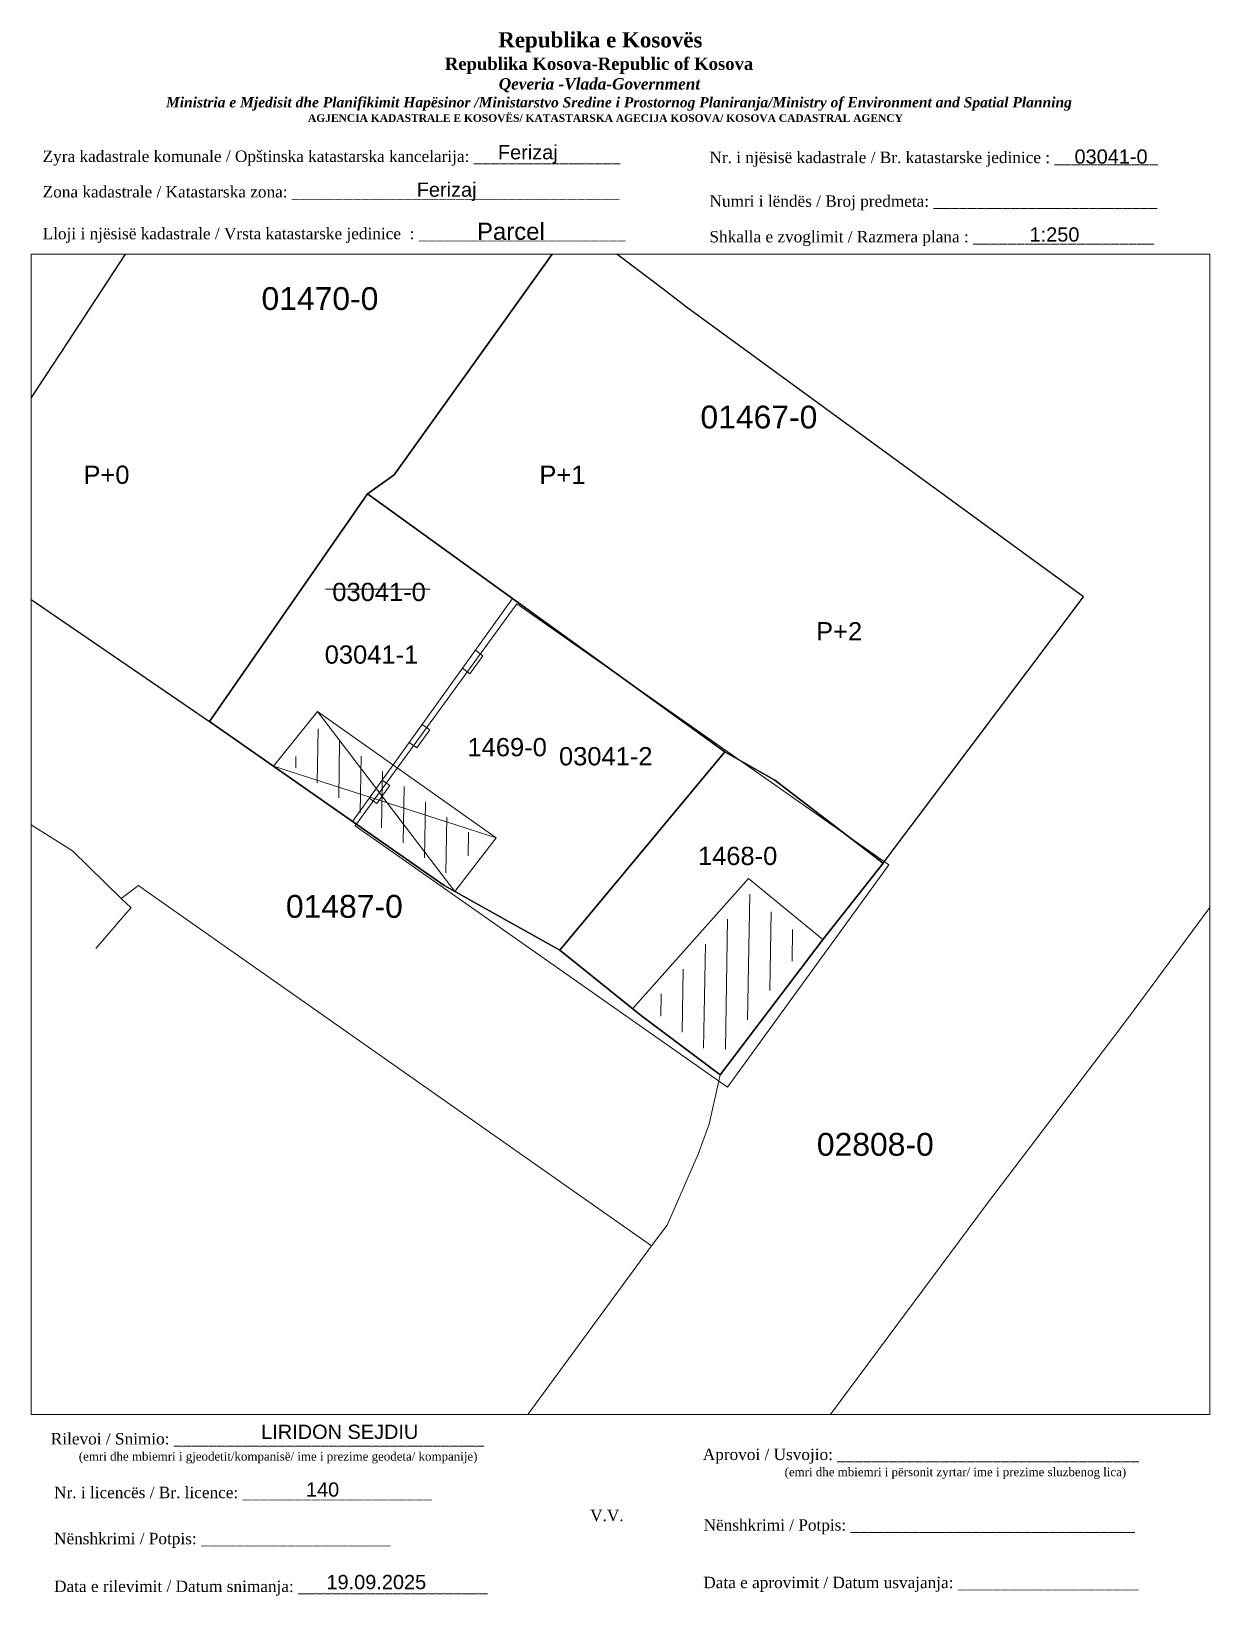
# Paper-space layout 'Manuali' of a CAD drawing. Header units: metres, sheet in millimetres. Extents: x 1 to 208, y 2 to 276.
# The model-space entities are those that its viewports show. They can reach past a viewport. Long polylines and large blocks are cut down to what shows.
import ezdxf
from ezdxf.enums import TextEntityAlignment as Align

# ---------------------------------------------------------------- set-up
doc = ezdxf.new("R2010")
doc.units = ezdxf.units.M
doc.layers.get('0').update_dxf_attribs({"lineweight": 0})
for name, color, linetype, lineweight in [('etazha', 7, 'Continuous', 0), ('kati 0', 8, 'Continuous', 0), ('Korniza e jashtme', 7, 'Continuous', 0), ('muri', 32, 'Continuous', 0), ('ndarje', 1, 'Continuous', 0), ('Nr Parceles Baze', 7, 'Continuous', 0), ('Nr Parceles fqinje', 252, 'Continuous', 0), ('Nr-Ri', 1, 'Continuous', 0), ('objekt', 32, 'Continuous', 0), ('parcelat fqinje', 252, 'Continuous', 0)]:
    doc.layers.add(name, color=color, linetype=linetype, lineweight=lineweight)
for name, color, linetype in [('FERIZAJ_A10_PAR_PARCEL_TXT', 5, 'Continuous'), ('FERIZAJ_PAR_PARCELGEOM_ILI', 7, 'Continuous'), ('PARCELA', 7, 'Continuous')]:
    doc.layers.add(name, color=color, linetype=linetype)
doc.styles.get("Standard").update_dxf_attribs({"font": 'arial.ttf'})
pattern_1 = [(89, (-66.0848, -8.5918), (-0.95235492964, 0.01662341713), [])]

msp = doc.modelspace()

# ---------------------------------------------------------------- hatches: boundary and pattern name
at = {"layer": 'objekt'}
h = msp.add_hatch(dxfattribs=at)
h.set_pattern_fill('ANSI31', color=256, scale=0.3, angle=44)
h.set_pattern_definition(pattern_1)
h.paths.add_polyline_path([(7512793.992, 4692454.964), (7512792.694, 4692453.346), (7512799.721, 4692448.443), (7512799.792, 4692448.404), (7512801.025, 4692449.993)])
h = msp.add_hatch(dxfattribs=at)
h.set_pattern_fill('ANSI31', color=256, scale=0.3, angle=44)
h.set_pattern_definition(pattern_1)
h.paths.add_polyline_path([(7512815.368, 4692445.564), (7512812.854, 4692447.635), (7512808.441, 4692442.672), (7512811.457, 4692440.417)])

# ---------------------------------------------------------------- linework, layer by layer
at = {"layer": 'FERIZAJ_PAR_PARCELGEOM_ILI', "color": 5, "linetype": 'Continuous'}
for points in [[(7512811.756, 4692453.868), (7512796.096, 4692465.178), (7512789.166, 4692455.199), (7512799.455, 4692448.019), (7512804.525, 4692445.179), (7512811.756, 4692453.868)], [(7512816.075, 4692445.668), (7512818.706, 4692448.998), (7512813.946, 4692452.628), (7512811.756, 4692453.868), (7512804.525, 4692445.179), (7512808.105, 4692442.299), (7512811.555, 4692439.719), (7512816.075, 4692445.668)]]:
    msp.add_lwpolyline(points, close=True, dxfattribs=at)
at = {"layer": 'kati 0', "flags": 128}
msp.add_lwpolyline([(7512802.638, 4692460.362), (7512795.552, 4692450.632), (7512811.879, 4692439.174), (7512818.948, 4692448.916)], close=True, dxfattribs=at)
at = {"layer": 'muri'}
for points in [[(7512800.252, 4692457.532), (7512800.822, 4692458.327), (7512801.157, 4692458.086), (7512800.587, 4692457.291)], [(7512797.922, 4692454.282), (7512798.492, 4692455.077), (7512798.827, 4692454.836), (7512798.258, 4692454.041)], [(7512796.173, 4692451.842), (7512796.743, 4692452.637), (7512797.079, 4692452.396), (7512796.509, 4692451.601)]]:
    msp.add_lwpolyline(points, close=True, dxfattribs=at)
at = {"layer": 'ndarje', "flags": 128}
for points in [[(7512794.257, 4692461.005), (7512798.847, 4692461.005)], [(7512802.446, 4692460.592), (7512795.441, 4692450.82)]]:
    msp.add_lwpolyline(points, dxfattribs=at)
at = {"layer": 'objekt', "flags": 128}
for points in [[(7512791.97, 4692453.242), (7512793.896, 4692455.644), (7512801.741, 4692450.1), (7512799.923, 4692447.757)], [(7512807.718, 4692442.611), (7512812.801, 4692448.327), (7512816.057, 4692445.645)]]:
    msp.add_lwpolyline(points, dxfattribs=at)
at = {"layer": 'objekt', "color": 1, "flags": 128}
for points in [[(7512793.896, 4692455.644), (7512799.923, 4692447.757)], [(7512791.97, 4692453.242), (7512801.741, 4692450.1)]]:
    msp.add_lwpolyline(points, dxfattribs=at)
at = {"layer": 'PARCELA'}
msp.add_lwpolyline([(7512796.096, 4692465.178), (7512811.756, 4692453.868), (7512813.946, 4692452.628), (7512818.706, 4692448.998), (7512816.075, 4692445.668), (7512811.555, 4692439.719), (7512808.105, 4692442.299), (7512804.525, 4692445.179), (7512799.455, 4692448.019), (7512789.166, 4692455.199), (7512796.096, 4692465.178)], dxfattribs=at)
at = {"layer": 'parcelat fqinje', "lineweight": -3, "flags": 128}
for points in [[(7512805.187, 4692477.077), (7512800.367, 4692480.927), (7512793.247, 4692486.607), (7512791.867, 4692485.447), (7512782.646, 4692471.368), (7512777.336, 4692463.309), (7512789.166, 4692455.199), (7512796.096, 4692465.178), (7512797.266, 4692466.018)], [(7512810.076, 4692473.367), (7512809.166, 4692474.057), (7512805.187, 4692477.077), (7512797.266, 4692466.018), (7512796.096, 4692465.178), (7512811.756, 4692453.868), (7512813.946, 4692452.628), (7512818.706, 4692448.998), (7512827.476, 4692460.667)]]:
    msp.add_lwpolyline(points, close=True, dxfattribs=at)
at = {"layer": 'parcelat fqinje'}
for points in [[(7512783.156, 4692449.539), (7512775.786, 4692454.199)], [(7512836.606, 4692451.907), (7512829.458, 4692442.228)], [(7512785.295, 4692447.449), (7512783.156, 4692449.539)], [(7512786.055, 4692448.009), (7512785.295, 4692447.449)], [(7512786.375, 4692447.779), (7512786.055, 4692448.009)], [(7512808.545, 4692432.219), (7512786.375, 4692447.779)], [(7512785.725, 4692447.029), (7512784.185, 4692445.249)], [(7512785.295, 4692447.449), (7512785.735, 4692447.039)], [(7512785.735, 4692447.039), (7512785.725, 4692447.029)], [(7512829.458, 4692442.228), (7512823.275, 4692434.088)], [(7512811.075, 4692437.549), (7512811.555, 4692439.719)], [(7512810.585, 4692436.239), (7512811.075, 4692437.549)], [(7512809.225, 4692433.129), (7512810.585, 4692436.239)], [(7512823.275, 4692434.088), (7512816.415, 4692424.869)], [(7512808.545, 4692432.219), (7512809.225, 4692433.129)], [(7512799.674, 4692420.11), (7512808.545, 4692432.219)], [(7512816.415, 4692424.869), (7512811.174, 4692418.02)]]:
    msp.add_lwpolyline(points, dxfattribs=at)

# ---------------------------------------------------------------- texts
at = {"layer": 'etazha'}
for s, p in [('P+0', (7512783.641, 4692465.617)), ('P+1', (7512803.629, 4692465.617)), ('P+2', (7512815.759, 4692458.756))]:
    msp.add_text(s, height=0.8, dxfattribs=at).set_placement(p)
at = {"layer": 'FERIZAJ_A10_PAR_PARCEL_TXT'}
for s, p in [('1469-0', (7512802.216, 4692454.078)), ('1468-0', (7512812.319, 4692449.311))]:
    msp.add_text(s, height=0.8, dxfattribs=at).set_placement(p, align=Align.MIDDLE_CENTER)
at = {"layer": 'Nr Parceles Baze'}
msp.add_text('03041-0', height=0.8, dxfattribs=at).set_placement((7512794.551, 4692460.48))
at = {"layer": 'Nr Parceles fqinje'}
for s, p in [('01470-0', (7512791.446, 4692473.238)), ('01467-0', (7512810.69, 4692468.045)), ('01487-0', (7512792.517, 4692446.599)), ('02808-0', (7512815.792, 4692436.171))]:
    msp.add_text(s, height=1, dxfattribs=at).set_placement(p)
at = {"layer": 'Nr-Ri'}
for s, p in [('03041-1', (7512794.218, 4692457.736)), ('03041-2', (7512804.488, 4692453.279))]:
    msp.add_text(s, height=0.8, dxfattribs=at).set_placement(p)

psp = doc.layouts.new('Manuali')

# ---------------------------------------------------------------- texts
for s, p in [('03041-0', (183.92, 252.84)), ('LIRIDON SEJDIU ', (41.3, 29.28)), ('140', (49.15, 19.16)), ('19.09.2025', (52.75, 2.94))]:
    psp.add_text(s, height=2.5).set_placement(p)
for s, insert, char_height, width, attachment_point in [('\\pi77.297;{\\fBook Antiqua|b1|i0|c0|p18;\\H1.333x;Republika e Kosovës\\fTimes New Roman|b1|i0|c0|p18;\\P\\pi67.927;\\fBook Antiqua|b1|i0|c0|p18;\\H0.8125x;Republika Kosova-Republic of Kosova\\fTimes New Roman|b1|i0|c0|p18;\\P\\pi77.378;\\fBook Antiqua|b1|i1|c0|p18;\\H0.9233x;Qeveria -Vlada-Government \\P\\pi13.032,l6,t23.033;\\fTimes New Roman|b1|i1|c0|p18;\\H0.9x;Ministria e Mjedisit dhe Planifikimit Hapësinor /Ministarstvo Sredine i Prostornog Planiranja/Ministry of Environment and Spatial Planning\\P\\pi43.931,l0,tz;\\fBook Antiqua|b1|i0|c0|p18;\\H0.7406x;AGJENCIA KADASTRALE E KOSOVËS/ KATASTARSKA AGECIJA KOSOVA/ KOSOVA CADASTRAL AGENCY}', (5.57, 275.89), 2, 191.8237, 1), ('{\\fTimes New Roman|b0|i0|c0|p18;Zyra kadastrale komunale / Opštinska katastarska kancelarija: _________________}', (2.98, 255.14), 2, 100.6873, 1), ('Ferizaj', (88.05, 254.47), 2.5, 9.9735, 5), ('{\\fTimes New Roman|b0|i0|c0|p18;Nr. i njësisë kadastrale / Br. katastarske jedinice : ____________}', (119.91, 254.94), 2, 79.9484, 1), ('Ferizaj', (73.82, 247.91), 2.5, 9.9735, 5), ('{\\fTimes New Roman|b0|i0|c0|p18;Zona kadastrale / Katastarska zona: ______________________________________}', (2.98, 248.91), 2, 100.6873, 1), ('{\\fTimes New Roman|b0|i0|c0|p18;Numri i lëndës / Broj predmeta: __________________________}', (119.91, 247.28), 2, 79.9484, 1), ('{\\fTimes New Roman|b0|i0|c0|p18;Lloji i njësisë kadastrale / Vrsta katastarske jedinice  : ________________________}', (2.98, 241.59), 2, 100.6873, 1), ('{\\fArial|b0|i0|c0|p34;Parcel}', (85.09, 240.96), 3, 11.2939, 5), ('1:250', (180.41, 240.41), 2.5, 10.1784, 5), ('{\\fTimes New Roman|b0|i0|c0|p18;Shkalla e zvoglimit / Razmera plana : _____________________}', (119.91, 241.04), 2, 79.9484, 1), ('{\\fTimes New Roman|b0|i0|c0|p18;Rilevoi / Snimio: ____________________________________\\P     \\H0.75x;(emri dhe mbiemri i gjeodetit/kompanisë/ ime i prezime geodeta/ kompanije)}', (42.38, 27.65), 2, 74.7958, 5), ('{\\fTimes New Roman|b0|i0|c0|p18; Aprovoi / Usvojio: ___________________________________\\P                    \\H0.75x;(emri dhe mbiemri i përsonit zyrtar/ ime i prezime sluzbenog lica)}', (117.98, 27.58), 2, 83.344, 1), ('{\\fTimes New Roman|b0|i0|c0|p18;Nr. i licencës / Br. licence: ______________________\\P                                }', (4.98, 20.89), 2, 83.344, 1), ('{\\fTimes New Roman|b0|i0|c0|p18;V.V.                                 }', (101.92, 15.84), 2, 5.7076, 5), ('{\\fTimes New Roman|b0|i0|c0|p18; Nënshkrimi / Potpis: _________________________________}', (118.12, 15.2), 2, 83.344, 1), ('{\\fTimes New Roman|b0|i0|c0|p18;Nënshkrimi / Potpis: ______________________\\P                                 }', (4.98, 12.82), 2, 83.344, 1), ('{\\fTimes New Roman|b0|i0|c0|p18;Data e rilevimit / Datum snimanja: ______________________\\P                                 }', (4.98, 4.45), 2, 83.344, 1), ('{\\fTimes New Roman|b0|i0|c0|p18; Data e aprovimit / Datum usvajanja: _____________________}', (118.07, 5.12), 2, 83.344, 1)]:
    psp.add_mtext(s, dxfattribs=dict(insert=insert, char_height=char_height, width=width, attachment_point=attachment_point))

# ---------------------------------------------------------------- viewports
at = {"layer": 'Korniza e jashtme', "view_target_point": (370776.427, 310629.57)}
psp.add_viewport(center=(104.31, 135.25), size=(206.65, 203.4046), view_center_point=(7142030.759, 4381820.682), view_height=50.85114, dxfattribs=at)

doc.saveas('drawing.dxf')
